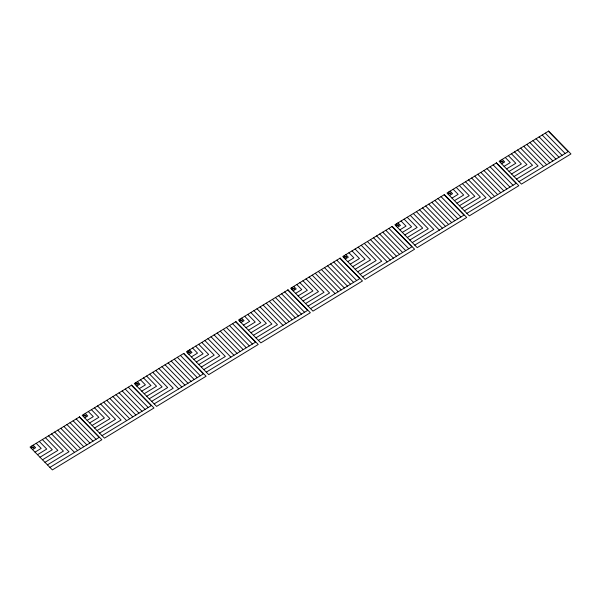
<?xml version="1.0" encoding="UTF-8"?>
<svg xmlns="http://www.w3.org/2000/svg" width="601" height="601" viewBox="0 0 601 601"><rect width="100%" height="100%" fill="white"/><g stroke="black" fill="none" stroke-linecap="round" stroke-linejoin="round"><path stroke-width="0.9" d="M31.29 448.323L31.387 447.61L33.776 447.895L33.881 447.114L31.492 446.828L31.59 446.115M83.411 416.568L83.509 415.854L85.898 416.14L86.003 415.359L83.614 415.073L83.712 414.359M135.533 384.813L135.631 384.099L138.02 384.392L138.125 383.611L135.736 383.318L135.826 382.604M187.655 353.057L187.752 352.344L190.141 352.637L190.239 351.855L187.858 351.562L187.948 350.849M239.776 321.31L239.867 320.588L242.256 320.881L242.361 320.1L239.972 319.807L240.069 319.093M291.898 289.554L291.988 288.841L294.377 289.126L294.482 288.345L292.094 288.059L292.191 287.338M344.012 257.799L344.11 257.085L346.499 257.371L346.604 256.589L344.215 256.304L344.313 255.59M396.134 226.044L396.232 225.33L398.621 225.615L398.726 224.834L396.337 224.549L396.427 223.835M448.256 194.288L448.354 193.575L450.742 193.86L450.84 193.079L448.459 192.793L448.549 192.08M500.378 162.533L500.468 161.819L502.857 162.105L502.962 161.323L500.573 161.038L500.671 160.324M32.537 449.593L35.609 447.722L33.13 445.176M84.658 417.845L87.731 415.967L85.244 413.42M136.78 386.09L139.853 384.212L137.366 381.665M188.894 354.335L191.974 352.456L189.488 349.91M241.016 322.579L244.096 320.701L241.61 318.162M293.138 290.824L296.218 288.946L293.731 286.407M345.259 259.069L348.332 257.198L345.845 254.651M397.381 227.313L400.454 225.443L397.967 222.896M449.495 195.558L452.576 193.687L450.089 191.141M501.617 163.803L504.697 161.932L502.211 159.385M35.023 452.14L41.176 448.391L36.203 443.305M87.145 420.384L93.298 416.636L88.324 411.55M139.259 388.629L145.419 384.88L140.446 379.794M191.381 356.881L197.534 353.133L192.56 348.039M243.503 325.126L249.655 321.377L244.682 316.284M295.624 293.371L301.777 289.622L296.804 284.528M347.746 261.615L353.899 257.867L348.926 252.773M399.868 229.86L406.021 226.111L401.047 221.018M451.982 198.105L458.135 194.356L453.169 189.27M504.104 166.349L510.257 162.601L505.283 157.515M37.51 454.687L46.735 449.06L39.283 441.427M89.632 422.931L98.857 417.312L91.397 409.672M141.746 391.176L150.979 385.557L143.519 377.916M193.868 359.421L203.1 353.801L195.641 346.161M245.989 327.665L255.222 322.046L247.762 314.413M298.111 295.917L307.336 290.291L299.884 282.658M350.233 264.162L359.458 258.535L351.998 250.902M402.347 232.407L411.58 226.78L404.12 219.147M454.469 200.651L463.702 195.025L456.242 187.392M506.59 168.896L515.823 163.269L508.363 155.636M39.997 457.233L52.302 449.736L42.355 439.556M92.118 425.478L104.424 417.98L94.477 407.801M144.232 393.723L156.538 386.225L146.599 376.046M196.354 361.967L208.66 354.47L198.721 344.29M248.476 330.212L260.781 322.714L250.835 312.535M300.598 298.457L312.903 290.959L302.957 280.78M352.719 266.701L365.025 259.204L355.078 249.024M404.834 234.953L417.147 227.448L407.2 217.269M456.955 203.198L469.261 195.701L459.322 185.521M509.077 171.443L521.383 163.945L511.436 153.766M42.483 459.773L57.861 450.404L45.436 437.678M94.597 428.025L109.983 418.649L97.55 405.923M146.719 396.269L162.105 386.894L149.672 374.168M198.841 364.514L214.226 355.138L201.793 342.412M250.963 332.759L266.348 323.383L253.915 310.664M303.084 301.003L318.462 291.628L306.037 278.909M355.199 269.248L370.584 259.88L358.158 247.154M407.32 237.493L422.706 228.125L410.273 215.398M459.442 205.737L474.828 196.369L462.394 183.643M511.564 173.989L526.949 164.614L514.516 151.888M44.97 462.319L63.428 451.073L48.508 435.808M97.084 430.564L115.55 419.318L100.63 404.052M149.206 398.809L167.664 387.562L152.752 372.297M201.327 367.061L219.786 355.815L204.873 340.542M253.449 335.305L271.907 324.059L256.988 308.786M305.571 303.55L324.029 292.304L309.109 277.031M357.685 271.795L376.151 260.549L361.231 245.276M409.807 240.039L428.265 228.793L413.353 213.52M461.929 208.284L480.387 197.038L465.474 181.772M514.05 176.529L532.509 165.283L517.589 150.017M47.449 464.866L68.987 451.742L51.588 433.93M99.571 433.111L121.109 419.994L103.71 402.174M151.692 401.355L173.231 388.238L155.824 370.419M203.814 369.6L225.352 356.483L207.946 338.663M255.936 337.845L277.467 324.728L260.068 306.916M308.058 306.097L329.588 292.972L312.189 275.16M360.172 274.341L381.71 261.217L364.311 243.405M412.294 242.586L433.832 229.462L416.425 211.65M464.415 210.831L485.954 197.706L468.547 179.894M516.537 179.075L538.075 165.951L520.669 148.139M49.921 467.39L99.15 437.4L79.279 417.056M102.042 435.642L151.272 405.645L131.394 385.309M154.164 403.887L203.386 373.89L183.515 353.553M206.286 372.132L255.508 342.142L235.637 321.798M258.4 340.376L307.629 310.386L287.759 290.043M310.522 308.621L359.751 278.631L339.881 258.287M362.643 276.866L411.873 246.876L391.995 226.532M414.765 245.11L463.987 215.12L444.116 194.777M466.887 213.355L516.109 183.365L496.238 163.021M519.001 181.6L568.23 151.61L548.36 131.273M545.28 133.144L565.15 153.488M542.207 135.022L562.078 155.358M539.127 136.893L558.998 157.237M536.054 138.771L555.925 159.107M532.974 140.642L552.845 160.985M529.902 142.52L549.772 162.856M526.822 144.39L546.692 164.734M523.749 146.268L543.62 166.605M493.166 164.899L513.036 185.243M490.085 166.77L509.956 187.114M487.005 168.648L506.883 188.992M483.933 170.519L503.803 190.863M480.853 172.397L500.731 192.741M477.78 174.267L497.651 194.611M474.7 176.146L494.57 196.489M471.627 178.016L491.498 198.36M441.044 196.655L460.914 216.999M437.964 198.525L457.834 218.869M434.891 200.403L454.762 220.747M431.811 202.274L451.682 222.618M428.738 204.152L448.609 224.496M425.658 206.023L445.529 226.367M422.578 207.901L442.456 228.245M419.506 209.772L439.376 230.115M388.922 228.41L408.793 248.746M385.842 230.281L405.72 250.625M382.769 232.159L402.64 252.495M379.689 234.029L399.56 254.373M376.617 235.908L396.487 256.251M373.537 237.778L393.407 258.122M370.464 239.656L390.334 260M367.384 241.527L387.254 261.871M336.8 260.165L356.671 280.502M333.728 262.036L353.598 282.38M330.648 263.914L350.518 284.25M327.568 265.785L347.446 286.129M324.495 267.663L344.365 287.999M321.415 269.533L341.293 289.877M318.342 271.412L338.213 291.748M315.262 273.282L335.133 293.626M284.679 291.913L304.549 312.257M281.606 293.791L301.477 314.135M278.526 295.662L298.397 316.006M275.453 297.54L295.324 317.884M272.373 299.411L292.244 319.755M269.301 301.289L289.171 321.633M266.22 303.167L286.091 323.503M263.148 305.038L283.018 325.381M232.557 323.669L252.435 344.012M229.484 325.547L249.355 345.891M226.404 327.417L246.282 347.761M223.332 329.295L243.202 349.639M220.251 331.166L240.122 351.51M217.179 333.044L237.049 353.388M214.099 334.915L233.969 355.259M211.026 336.793L230.897 357.137M180.443 355.424L200.313 375.768M177.363 357.302L197.233 377.646M174.29 359.173L194.161 379.516M171.21 361.051L191.08 381.395M168.137 362.921L188.008 383.265M165.057 364.799L184.928 385.143M161.977 366.67L181.855 387.014M158.904 368.548L178.775 388.892M128.321 387.179L148.192 407.523M125.241 389.057L145.111 409.394M122.168 390.928L142.039 411.272M119.088 392.806L138.959 413.142M116.016 394.677L135.886 415.021M112.935 396.555L132.806 416.891M109.863 398.425L129.733 418.769M106.783 400.304L126.653 420.64M76.199 418.935L96.07 439.278M73.127 420.805L92.997 441.149M70.047 422.683L89.917 443.027M66.966 424.561L86.844 444.898M63.894 426.432L83.764 446.776M60.814 428.31L80.692 448.647M57.741 430.181L77.612 450.525M54.661 432.059L74.532 452.395M79.55 416.891L30.05 447.054L52.37 469.899L101.869 439.737L79.55 416.891M131.672 385.136L82.172 415.299L104.491 438.144L153.991 407.981L131.672 385.136M183.793 353.388L134.293 383.543L156.606 406.389L206.105 376.234L183.793 353.388M235.908 321.633L186.408 351.788L208.727 374.633L258.227 344.478L235.908 321.633M288.029 289.877L238.529 320.032L260.849 342.878L310.349 312.723L288.029 289.877M340.151 258.122L290.651 288.277L312.971 311.123L362.471 280.967L340.151 258.122M392.273 226.367L342.773 256.522L365.092 279.367L414.592 249.212L392.273 226.367M444.394 194.611L394.895 224.766L417.207 247.612L466.707 217.457L444.394 194.611M496.509 162.856L447.009 193.019L469.328 215.864L518.828 185.701L496.509 162.856M548.63 131.101L499.13 161.263L521.45 184.109L570.95 153.946L548.63 131.101"/></g></svg>
